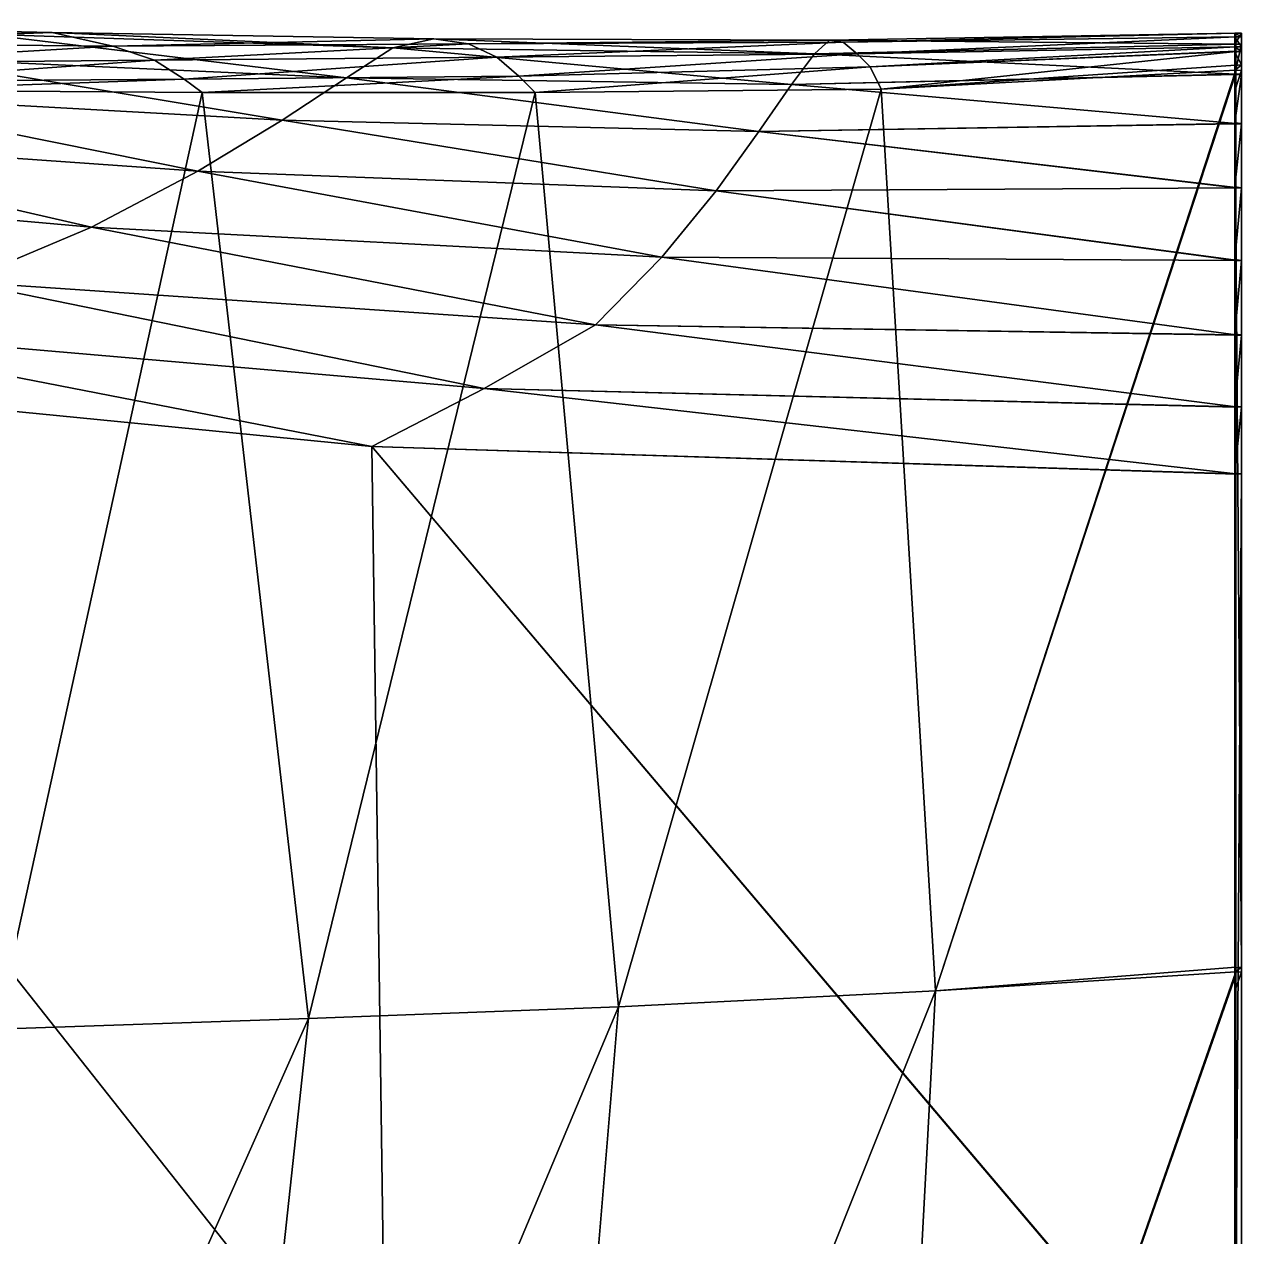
# Model space of a CAD drawing. Extents: x -4 to 137, y -13 to 10.
# Drawn here: x 64.485 to 66.351, y -10.704 to -8.846 of the extents above; entities that cross this region are included whole.
import ezdxf

# ---------------------------------------------------------------- set-up
doc = ezdxf.new("R2010")
doc.units = 0
doc.header["$MEASUREMENT"] = 0

msp = doc.modelspace()

# ---------------------------------------------------------------- linework, layer by layer
for points in [[(63.962677, -8.846124, -17.48177), (64.084503, -8.874365, -17.972536), (64.527184, -8.85886, -17.377697)], [(64.527184, -8.85886, -17.377697), (64.422913, -8.860927, -16.796936), (63.962677, -8.846124, -17.48177)], [(64.620522, -8.879392, -17.867588), (64.527184, -8.85886, -17.377697), (64.084503, -8.874365, -17.972536)], [(64.309303, -8.898177, -16.118095), (64.422913, -8.860927, -16.796936), (64.978691, -8.927988, -15.9831)], [(64.422913, -8.860927, -16.796936), (64.527184, -8.85886, -17.377697), (65.049568, -8.881968, -16.638134)], [(65.049568, -8.881968, -16.638134), (64.978691, -8.927988, -15.9831), (64.422913, -8.860927, -16.796936)], [(64.527184, -8.85886, -17.377697), (64.620522, -8.879392, -17.867588), (65.112366, -8.868238, -17.229128)], [(65.112366, -8.868238, -17.229128), (65.049568, -8.881968, -16.638134), (64.527184, -8.85886, -17.377697)], [(65.71904, -8.870343, -17.020037), (66.341553, -8.859569, -16.730911), (66.341553, -8.859554, -16.728636)], [(65.71904, -8.870343, -17.020037), (66.341553, -8.859554, -16.728636), (66.341553, -8.876599, -16.223398)], [(65.71904, -8.870343, -17.020037), (65.739983, -8.873199, -17.543077), (66.341553, -8.859569, -16.730911)], [(66.341553, -8.859577, -16.732281), (66.341553, -8.859569, -16.730911), (65.739983, -8.873199, -17.543077)], [(65.739983, -8.873199, -17.543077), (66.341553, -8.865142, -17.202311), (66.341553, -8.859577, -16.732281)], [(66.350624, -8.876615, -16.221416), (66.340225, -8.87651, -16.234724), (66.350624, -8.859528, -16.727911)], [(66.340225, -8.859708, -16.732779), (66.350624, -8.859528, -16.727911), (66.340225, -8.87651, -16.234724)], [(66.340225, -8.859708, -16.732779), (66.340225, -8.859722, -16.735022), (66.350624, -8.859528, -16.727911)], [(66.350624, -8.859542, -16.730192), (66.350624, -8.859528, -16.727911), (66.340225, -8.859722, -16.735022)], [(66.350624, -8.859542, -16.730192), (66.340225, -8.859722, -16.735022), (66.340225, -8.859777, -16.744207)], [(66.350624, -8.859542, -16.730192), (66.340225, -8.859777, -16.744207), (66.350624, -8.865121, -17.201433)], [(66.340225, -8.859708, -16.732779), (66.340225, -8.87651, -16.234724), (66.340225, -8.859722, -16.735022)], [(66.340225, -8.859777, -16.744207), (66.340225, -8.859722, -16.735022), (66.340225, -8.865668, -17.217546)], [(66.340225, -8.859722, -16.735022), (66.340225, -11.044597, -12.943028), (66.340225, -8.865668, -17.217546)], [(66.340225, -8.87651, -16.234724), (66.340225, -8.876851, -16.22485), (66.340225, -8.859722, -16.735022)], [(66.340225, -9.431291, -13.569491), (66.340225, -11.044597, -12.943028), (66.340225, -8.859722, -16.735022)], [(66.340225, -8.876851, -16.22485), (66.340225, -8.922178, -15.708261), (66.340225, -8.859722, -16.735022)], [(66.340225, -9.32088, -13.899688), (66.340225, -9.431291, -13.569491), (66.340225, -8.859722, -16.735022)], [(66.340225, -8.922178, -15.708261), (66.340225, -9.32088, -13.899688), (66.340225, -8.859722, -16.735022)], [(66.340225, -8.86526, -17.207323), (66.340225, -8.859777, -16.744207), (66.340225, -8.865341, -17.20933)], [(66.340225, -8.865341, -17.20933), (66.340225, -8.859777, -16.744207), (66.340225, -8.865668, -17.217546)], [(66.340225, -8.86526, -17.207323), (66.350624, -8.865121, -17.201433), (66.340225, -8.859777, -16.744207)], [(66.341553, -8.859569, -16.730911), (66.341553, -8.859577, -16.732281), (66.341553, -8.859554, -16.728636)], [(66.341553, -8.876599, -16.223398), (66.341553, -8.859554, -16.728636), (66.341553, -8.87665, -16.221928)], [(66.341553, -8.859554, -16.728636), (66.341553, -8.859577, -16.732281), (66.341553, -8.87665, -16.221928)], [(66.341553, -8.865142, -17.202311), (66.341553, -8.865224, -17.204348), (66.341553, -8.859577, -16.732281)], [(66.341553, -8.865224, -17.204348), (66.341553, -12.080575, -18.103794), (66.341553, -8.859577, -16.732281)], [(66.341553, -8.859577, -16.732281), (66.341553, -12.080575, -18.103794), (66.341553, -8.998014, -15.183208)], [(66.341553, -8.87665, -16.221928), (66.341553, -8.859577, -16.732281), (66.341553, -8.998014, -15.183208)], [(66.350624, -8.859528, -16.727911), (66.350624, -8.859542, -16.730192), (66.350624, -8.876615, -16.221416)], [(66.350624, -8.865121, -17.201433), (66.350624, -8.865203, -17.203474), (66.350624, -8.859542, -16.730192)], [(66.350624, -8.876615, -16.221416), (66.350624, -8.859542, -16.730192), (66.350624, -8.922682, -15.69639)], [(66.350624, -8.865203, -17.203474), (66.350624, -8.88054, -17.671953), (66.350624, -8.859542, -16.730192)], [(66.350624, -8.88054, -17.671953), (66.350624, -8.916182, -18.635817), (66.350624, -8.859542, -16.730192)], [(66.350624, -8.922682, -15.69639), (66.350624, -8.859542, -16.730192), (66.350624, -9.096654, -14.702078)], [(66.350624, -8.859542, -16.730192), (66.350624, -8.916182, -18.635817), (66.350624, -9.096654, -14.702078)], [(64.084503, -8.874365, -17.972536), (64.178207, -8.905738, -18.416536), (64.620522, -8.879392, -17.867588)], [(64.684319, -8.901192, -18.342812), (64.620522, -8.879392, -17.867588), (64.178207, -8.905738, -18.416536)], [(65.165382, -8.876175, -17.754662), (65.112366, -8.868238, -17.229128), (64.620522, -8.879392, -17.867588)], [(64.620522, -8.879392, -17.867588), (64.684319, -8.901192, -18.342812), (65.165382, -8.876175, -17.754662)], [(65.209068, -8.896419, -18.214418), (65.165382, -8.876175, -17.754662), (64.684319, -8.901192, -18.342812)], [(65.049568, -8.881968, -16.638134), (65.112366, -8.868238, -17.229128), (65.696068, -8.891324, -16.434998)], [(65.112366, -8.868238, -17.229128), (65.165382, -8.876175, -17.754662), (65.71904, -8.870343, -17.020037)], [(65.71904, -8.870343, -17.020037), (65.696068, -8.891324, -16.434998), (65.112366, -8.868238, -17.229128)], [(65.739983, -8.873199, -17.543077), (65.71904, -8.870343, -17.020037), (65.165382, -8.876175, -17.754662)], [(65.165382, -8.876175, -17.754662), (65.209068, -8.896419, -18.214418), (65.739983, -8.873199, -17.543077)], [(65.761307, -8.891258, -17.990812), (65.739983, -8.873199, -17.543077), (65.209068, -8.896419, -18.214418)], [(65.696068, -8.891324, -16.434998), (65.71904, -8.870343, -17.020037), (66.341553, -8.87665, -16.221928)], [(65.696068, -8.891324, -16.434998), (66.341553, -8.87665, -16.221928), (66.341553, -8.876734, -16.219481)], [(65.696068, -8.891324, -16.434998), (66.341553, -8.876734, -16.219481), (66.341553, -8.922606, -15.698158)], [(66.341553, -8.876599, -16.223398), (66.341553, -8.87665, -16.221928), (65.71904, -8.870343, -17.020037)], [(65.739983, -8.873199, -17.543077), (66.341553, -8.865224, -17.204348), (66.341553, -8.865142, -17.202311)], [(65.739983, -8.873199, -17.543077), (65.761307, -8.891258, -17.990812), (66.341553, -8.865224, -17.204348)], [(66.341553, -8.865273, -17.205572), (66.341553, -8.865224, -17.204348), (65.761307, -8.891258, -17.990812)], [(65.761307, -8.891258, -17.990812), (66.341553, -8.880475, -17.670673), (66.341553, -8.865273, -17.205572)], [(65.761307, -8.891258, -17.990812), (66.341553, -8.880569, -17.672802), (66.341553, -8.880475, -17.670673)], [(65.761307, -8.891258, -17.990812), (65.780975, -8.911258, -18.444868), (66.341553, -8.880569, -17.672802)], [(66.341553, -8.880625, -17.674084), (66.341553, -8.880569, -17.672802), (65.780975, -8.911258, -18.444868)], [(65.780975, -8.911258, -18.444868), (66.341553, -8.887381, -18.224955), (66.341553, -8.880625, -17.674084)], [(66.340225, -8.86526, -17.207323), (66.340225, -8.865341, -17.20933), (66.350624, -8.865121, -17.201433)], [(66.350624, -8.865203, -17.203474), (66.350624, -8.865121, -17.201433), (66.340225, -8.865341, -17.20933)], [(66.350624, -8.865203, -17.203474), (66.340225, -8.865341, -17.20933), (66.340225, -8.865668, -17.217546)], [(66.350624, -8.865203, -17.203474), (66.340225, -8.865668, -17.217546), (66.350624, -8.880446, -17.669819)], [(66.340225, -8.88064, -17.675556), (66.340225, -8.865668, -17.217546), (66.340225, -8.880732, -17.677652)], [(66.340225, -8.880732, -17.677652), (66.340225, -8.865668, -17.217546), (66.340225, -8.881108, -17.686251)], [(66.340225, -8.881108, -17.686251), (66.340225, -8.865668, -17.217546), (66.340225, -12.080688, -18.106169)], [(66.340225, -8.865668, -17.217546), (66.340225, -11.044597, -12.943028), (66.340225, -12.080688, -18.106169)], [(66.340225, -8.88064, -17.675556), (66.350624, -8.880446, -17.669819), (66.340225, -8.865668, -17.217546)], [(66.350624, -8.876615, -16.221416), (66.340225, -8.876851, -16.22485), (66.340225, -8.87651, -16.234724)], [(66.350624, -8.876615, -16.221416), (66.350624, -8.876698, -16.218962), (66.340225, -8.876851, -16.22485)], [(66.350624, -8.922682, -15.69639), (66.340225, -8.922178, -15.708261), (66.350624, -8.876698, -16.218962)], [(66.340225, -8.876933, -16.222433), (66.350624, -8.876698, -16.218962), (66.340225, -8.922178, -15.708261)], [(66.340225, -8.876933, -16.222433), (66.340225, -8.876851, -16.22485), (66.350624, -8.876698, -16.218962)], [(66.340225, -8.876933, -16.222433), (66.340225, -8.922178, -15.708261), (66.340225, -8.876851, -16.22485)], [(66.340225, -8.88064, -17.675556), (66.340225, -8.880732, -17.677652), (66.350624, -8.880446, -17.669819)], [(66.350624, -8.88054, -17.671953), (66.350624, -8.880446, -17.669819), (66.340225, -8.880732, -17.677652)], [(66.350624, -8.88054, -17.671953), (66.340225, -8.880732, -17.677652), (66.340225, -8.881108, -17.686251)], [(66.350624, -8.88054, -17.671953), (66.340225, -8.881108, -17.686251), (66.350624, -8.887315, -18.224348)], [(66.340225, -8.887757, -18.228428), (66.340225, -8.881108, -17.686251), (66.340225, -8.887919, -18.229855)], [(66.340225, -8.887919, -18.229855), (66.340225, -8.881108, -17.686251), (66.340225, -12.080688, -18.106169)], [(66.340225, -8.887757, -18.228428), (66.350624, -8.887315, -18.224348), (66.340225, -8.881108, -17.686251)], [(66.341553, -8.865273, -17.205572), (66.341553, -12.080575, -18.103794), (66.341553, -8.865224, -17.204348)], [(66.341553, -8.880475, -17.670673), (66.341553, -8.880625, -17.674084), (66.341553, -8.865273, -17.205572)], [(66.341553, -8.880625, -17.674084), (66.341553, -12.080575, -18.103794), (66.341553, -8.865273, -17.205572)], [(66.341553, -8.876734, -16.219481), (66.341553, -8.87665, -16.221928), (66.341553, -8.922606, -15.698158)], [(66.341553, -8.922606, -15.698158), (66.341553, -8.87665, -16.221928), (66.341553, -8.998014, -15.183208)], [(66.341553, -8.880569, -17.672802), (66.341553, -8.880625, -17.674084), (66.341553, -8.880475, -17.670673)], [(66.341553, -8.887381, -18.224955), (66.341553, -8.887645, -18.227276), (66.341553, -8.880625, -17.674084)], [(66.341553, -8.887645, -18.227276), (66.341553, -12.080575, -18.103794), (66.341553, -8.880625, -17.674084)], [(66.350624, -8.880446, -17.669819), (66.350624, -8.88054, -17.671953), (66.350624, -8.865203, -17.203474)], [(66.350624, -8.876698, -16.218962), (66.350624, -8.876615, -16.221416), (66.350624, -8.922682, -15.69639)], [(66.350624, -8.887315, -18.224348), (66.350624, -8.88748, -18.225801), (66.350624, -8.88054, -17.671953)], [(66.350624, -8.88748, -18.225801), (66.350624, -8.916182, -18.635817), (66.350624, -8.88054, -17.671953)], [(64.164299, -8.953384, -15.437131), (64.309303, -8.898177, -16.118095), (64.88018, -8.992793, -15.353385)], [(64.978691, -8.927988, -15.9831), (64.88018, -8.992793, -15.353385), (64.309303, -8.898177, -16.118095)], [(64.684319, -8.901192, -18.342812), (64.729568, -8.930197, -18.775002), (65.209068, -8.896419, -18.214418)], [(65.24292, -8.925678, -18.620602), (65.209068, -8.896419, -18.214418), (64.729568, -8.930197, -18.775002)], [(64.978691, -8.927988, -15.9831), (65.049568, -8.881968, -16.638134), (65.660515, -8.938551, -15.842288)], [(65.696068, -8.891324, -16.434998), (65.660515, -8.938551, -15.842288), (65.049568, -8.881968, -16.638134)], [(65.209068, -8.896419, -18.214418), (65.24292, -8.925678, -18.620602), (65.761307, -8.891258, -17.990812)], [(65.780975, -8.911258, -18.444868), (65.761307, -8.891258, -17.990812), (65.24292, -8.925678, -18.620602)], [(65.660515, -8.938551, -15.842288), (65.696068, -8.891324, -16.434998), (66.341553, -8.922718, -15.696721)], [(66.341553, -8.922606, -15.698158), (66.341553, -8.922718, -15.696721), (65.696068, -8.891324, -16.434998)], [(65.780975, -8.911258, -18.444868), (66.341553, -8.887546, -18.226404), (66.341553, -8.887381, -18.224955)], [(65.780975, -8.911258, -18.444868), (65.798279, -8.945341, -18.744751), (66.341553, -8.887546, -18.226404)], [(66.341553, -8.887645, -18.227276), (66.341553, -8.887546, -18.226404), (65.798279, -8.945341, -18.744751)], [(65.798279, -8.945341, -18.744751), (66.341553, -8.908535, -18.631517), (66.341553, -8.887645, -18.227276)], [(66.340225, -8.887757, -18.228428), (66.340225, -8.887919, -18.229855), (66.350624, -8.887315, -18.224348)], [(66.350624, -8.88748, -18.225801), (66.350624, -8.887315, -18.224348), (66.340225, -8.887919, -18.229855)], [(66.350624, -8.88748, -18.225801), (66.340225, -8.887919, -18.229855), (66.340225, -8.888584, -18.235706)], [(66.350624, -8.88748, -18.225801), (66.340225, -8.888584, -18.235706), (66.350624, -8.90843, -18.631195)], [(66.340225, -8.888584, -18.235706), (66.340225, -8.887919, -18.229855), (66.340225, -8.94796, -18.656513)], [(66.340225, -8.94796, -18.656513), (66.340225, -8.887919, -18.229855), (66.340225, -12.080688, -18.106169)], [(66.340225, -8.909135, -18.633362), (66.340225, -8.888584, -18.235706), (66.340225, -8.916739, -18.637896)], [(66.340225, -8.916739, -18.637896), (66.340225, -8.888584, -18.235706), (66.340225, -8.94796, -18.656513)], [(66.340225, -8.909135, -18.633362), (66.350624, -8.90843, -18.631195), (66.340225, -8.888584, -18.235706)], [(66.341553, -8.887546, -18.226404), (66.341553, -8.887645, -18.227276), (66.341553, -8.887381, -18.224955)], [(66.341553, -8.908535, -18.631517), (66.341553, -8.916265, -18.636126), (66.341553, -8.887645, -18.227276)], [(66.341553, -8.916265, -18.636126), (66.341553, -8.920916, -18.638899), (66.341553, -8.887645, -18.227276)], [(66.341553, -8.920916, -18.638899), (66.341553, -10.302974, -19.498947), (66.341553, -8.887645, -18.227276)], [(66.341553, -10.302974, -19.498947), (66.341553, -12.080575, -18.103794), (66.341553, -8.887645, -18.227276)], [(66.350624, -8.90843, -18.631195), (66.350624, -8.916182, -18.635817), (66.350624, -8.88748, -18.225801)], [(64.178207, -8.905738, -18.416536), (64.227882, -8.933625, -18.877565), (64.684319, -8.901192, -18.342812)], [(64.729568, -8.930197, -18.775002), (64.684319, -8.901192, -18.342812), (64.227882, -8.933625, -18.877565)], [(65.24292, -8.925678, -18.620602), (65.267937, -8.950563, -18.981403), (65.780975, -8.911258, -18.444868)], [(65.798279, -8.945341, -18.744751), (65.780975, -8.911258, -18.444868), (65.267937, -8.950563, -18.981403)], [(65.798279, -8.945341, -18.744751), (66.341553, -8.916265, -18.636126), (66.341553, -8.908535, -18.631517)], [(65.798279, -8.945341, -18.744751), (65.881279, -10.3275, -19.554956), (66.341553, -8.916265, -18.636126)], [(66.341553, -8.920916, -18.638899), (66.341553, -8.916265, -18.636126), (65.881279, -10.3275, -19.554956)], [(66.340225, -8.909135, -18.633362), (66.340225, -8.916739, -18.637896), (66.350624, -8.90843, -18.631195)], [(66.350624, -8.916182, -18.635817), (66.350624, -8.90843, -18.631195), (66.340225, -8.916739, -18.637896)], [(66.350624, -8.916182, -18.635817), (66.340225, -8.916739, -18.637896), (66.340225, -8.94796, -18.656513)], [(66.350624, -8.916182, -18.635817), (66.340225, -8.94796, -18.656513), (66.350624, -10.291343, -19.501982)], [(66.350624, -10.291343, -19.501982), (66.350624, -10.29855, -19.499969), (66.350624, -8.916182, -18.635817)], [(66.350624, -10.29855, -19.499969), (66.350624, -11.823036, -19.104584), (66.350624, -8.916182, -18.635817)], [(66.350624, -11.823036, -19.104584), (66.350624, -12.081134, -18.100935), (66.350624, -8.916182, -18.635817)], [(66.350624, -8.916182, -18.635817), (66.350624, -9.535263, -13.277657), (66.350624, -9.096654, -14.702078)], [(66.350624, -12.081134, -18.100935), (66.350624, -12.325748, -17.131685), (66.350624, -8.916182, -18.635817)], [(66.350624, -12.325748, -17.131685), (66.350624, -12.502791, -16.111385), (66.350624, -8.916182, -18.635817)], [(66.350624, -12.502791, -16.111385), (66.350624, -9.535263, -13.277657), (66.350624, -8.916182, -18.635817)], [(64.227882, -8.933625, -18.877565), (64.248756, -8.947136, -19.316954), (64.729568, -8.930197, -18.775002)], [(64.757309, -8.950516, -19.168377), (64.729568, -8.930197, -18.775002), (64.248756, -8.947136, -19.316954)], [(64.729568, -8.930197, -18.775002), (64.757309, -8.950516, -19.168377), (65.24292, -8.925678, -18.620602)], [(65.267937, -8.950563, -18.981403), (65.24292, -8.925678, -18.620602), (64.757309, -8.950516, -19.168377)], [(64.88018, -8.992793, -15.353385), (64.978691, -8.927988, -15.9831), (65.610641, -9.010441, -15.268272)], [(65.660515, -8.938551, -15.842288), (65.610641, -9.010441, -15.268272), (64.978691, -8.927988, -15.9831)], [(65.660515, -8.938551, -15.842288), (66.341553, -8.922718, -15.696721), (66.341553, -8.922902, -15.694328)], [(65.660515, -8.938551, -15.842288), (66.341553, -8.922902, -15.694328), (66.341553, -8.998014, -15.183208)], [(65.881279, -10.3275, -19.554956), (66.341553, -10.291464, -19.502159), (66.341553, -8.920916, -18.638899)], [(66.340225, -8.922924, -15.698613), (66.340225, -8.923106, -15.696252), (66.340225, -8.922178, -15.708261)], [(66.340225, -8.923106, -15.696252), (66.340225, -8.997242, -15.191772), (66.340225, -8.922178, -15.708261)], [(66.340225, -8.997242, -15.191772), (66.340225, -9.09543, -14.710116), (66.340225, -8.922178, -15.708261)], [(66.340225, -9.09543, -14.710116), (66.340225, -9.206592, -14.278307), (66.340225, -8.922178, -15.708261)], [(66.340225, -9.206592, -14.278307), (66.340225, -9.32088, -13.899688), (66.340225, -8.922178, -15.708261)], [(66.350624, -8.922682, -15.69639), (66.340225, -8.922924, -15.698613), (66.340225, -8.922178, -15.708261)], [(66.350624, -8.922682, -15.69639), (66.350624, -8.922867, -15.693993), (66.340225, -8.922924, -15.698613)], [(66.350624, -8.99815, -15.181709), (66.340225, -8.997242, -15.191772), (66.350624, -8.922867, -15.693993)], [(66.340225, -8.923106, -15.696252), (66.350624, -8.922867, -15.693993), (66.340225, -8.997242, -15.191772)], [(66.340225, -8.923106, -15.696252), (66.340225, -8.922924, -15.698613), (66.350624, -8.922867, -15.693993)], [(66.341553, -10.291464, -19.502159), (66.341553, -10.302974, -19.498947), (66.341553, -8.920916, -18.638899)], [(66.341553, -8.922718, -15.696721), (66.341553, -8.922606, -15.698158), (66.341553, -8.998014, -15.183208)], [(66.341553, -8.922902, -15.694328), (66.341553, -8.922718, -15.696721), (66.341553, -8.998014, -15.183208)], [(66.350624, -8.922867, -15.693993), (66.350624, -8.922682, -15.69639), (66.350624, -8.99815, -15.181709)], [(66.350624, -8.99815, -15.181709), (66.350624, -8.922682, -15.69639), (66.350624, -9.096654, -14.702078)], [(63.974831, -9.016362, -14.812822), (64.164299, -8.953384, -15.437131), (64.750816, -9.07137, -14.773255)], [(64.88018, -8.992793, -15.353385), (64.750816, -9.07137, -14.773255), (64.164299, -8.953384, -15.437131)], [(64.248756, -8.947136, -19.316954), (64.442322, -10.386638, -19.849195), (64.757309, -8.950516, -19.168377)], [(64.920479, -10.370194, -19.761683), (64.757309, -8.950516, -19.168377), (64.442322, -10.386638, -19.849195)], [(64.757309, -8.950516, -19.168377), (64.920479, -10.370194, -19.761683), (65.267937, -8.950563, -18.981403)], [(65.395523, -10.352181, -19.651873), (65.267937, -8.950563, -18.981403), (64.920479, -10.370194, -19.761683)], [(65.267937, -8.950563, -18.981403), (65.395523, -10.352181, -19.651873), (65.798279, -8.945341, -18.744751)], [(65.881279, -10.3275, -19.554956), (65.798279, -8.945341, -18.744751), (65.395523, -10.352181, -19.651873)], [(65.610641, -9.010441, -15.268272), (65.660515, -8.938551, -15.842288), (66.341553, -8.998176, -15.181892)], [(66.341553, -8.998014, -15.183208), (66.341553, -8.998176, -15.181892), (65.660515, -8.938551, -15.842288)], [(66.340225, -10.292157, -19.503174), (66.340225, -8.94796, -18.656513), (66.340225, -10.299202, -19.501207)], [(66.340225, -10.299202, -19.501207), (66.340225, -8.94796, -18.656513), (66.340225, -10.328254, -19.493099)], [(66.340225, -10.328254, -19.493099), (66.340225, -8.94796, -18.656513), (66.340225, -11.825282, -19.099537)], [(66.340225, -11.825282, -19.099537), (66.340225, -8.94796, -18.656513), (66.340225, -12.080688, -18.106169)], [(66.340225, -10.292157, -19.503174), (66.350624, -10.291343, -19.501982), (66.340225, -8.94796, -18.656513)], [(64.750816, -9.07137, -14.773255), (64.88018, -8.992793, -15.353385), (65.544937, -9.101477, -14.736476)], [(65.610641, -9.010441, -15.268272), (65.544937, -9.101477, -14.736476), (64.88018, -8.992793, -15.353385)], [(65.544937, -9.101477, -14.736476), (65.610641, -9.010441, -15.268272), (66.341553, -9.096663, -14.702145)], [(65.610641, -9.010441, -15.268272), (66.341553, -8.998176, -15.181892), (66.341553, -8.998445, -15.179701)], [(65.610641, -9.010441, -15.268272), (66.341553, -8.998445, -15.179701), (66.341553, -9.096472, -14.703276)], [(66.341553, -9.096472, -14.703276), (66.341553, -9.096663, -14.702145), (65.610641, -9.010441, -15.268272)], [(66.340225, -8.998324, -15.182939), (66.340225, -9.09543, -14.710116), (66.340225, -8.997242, -15.191772)], [(66.350624, -8.99815, -15.181709), (66.340225, -8.998324, -15.182939), (66.340225, -8.997242, -15.191772)], [(66.350624, -8.99815, -15.181709), (66.350624, -8.998419, -15.179513), (66.340225, -8.998324, -15.182939)], [(66.340225, -8.99859, -15.180773), (66.340225, -9.09543, -14.710116), (66.340225, -8.998324, -15.182939)], [(66.340225, -8.99859, -15.180773), (66.340225, -8.998324, -15.182939), (66.350624, -8.998419, -15.179513)], [(66.350624, -9.096654, -14.702078), (66.340225, -9.09543, -14.710116), (66.350624, -8.998419, -15.179513)], [(66.340225, -8.99859, -15.180773), (66.350624, -8.998419, -15.179513), (66.340225, -9.09543, -14.710116)], [(66.341553, -8.998176, -15.181892), (66.341553, -8.998014, -15.183208), (66.341553, -9.096472, -14.703276)], [(66.341553, -8.998014, -15.183208), (66.341553, -12.080575, -18.103794), (66.341553, -9.096472, -14.703276)], [(66.341553, -8.998445, -15.179701), (66.341553, -8.998176, -15.181892), (66.341553, -9.096472, -14.703276)], [(66.350624, -8.998419, -15.179513), (66.350624, -8.99815, -15.181709), (66.350624, -9.096654, -14.702078)], [(63.737541, -9.081786, -14.259378), (63.974831, -9.016362, -14.812822), (64.587929, -9.15684, -14.255796)], [(64.750816, -9.07137, -14.773255), (64.587929, -9.15684, -14.255796), (63.974831, -9.016362, -14.812822)], [(64.587929, -9.15684, -14.255796), (64.389069, -9.240647, -13.80377), (63.737541, -9.081786, -14.259378)], [(64.587929, -9.15684, -14.255796), (64.750816, -9.07137, -14.773255), (65.461884, -9.20321, -14.260265)], [(65.544937, -9.101477, -14.736476), (65.461884, -9.20321, -14.260265), (64.750816, -9.07137, -14.773255)], [(65.461884, -9.20321, -14.260265), (65.544937, -9.101477, -14.736476), (66.341553, -9.207971, -14.272238)], [(65.544937, -9.101477, -14.736476), (66.341553, -9.096663, -14.702145), (66.341553, -9.096982, -14.700261)], [(65.544937, -9.101477, -14.736476), (66.341553, -9.096982, -14.700261), (66.341553, -9.207772, -14.27316)], [(66.341553, -9.207772, -14.27316), (66.341553, -9.207971, -14.272238), (65.544937, -9.101477, -14.736476)], [(66.340225, -9.096717, -14.702526), (66.340225, -9.206592, -14.278307), (66.340225, -9.09543, -14.710116)], [(66.350624, -9.096654, -14.702078), (66.340225, -9.096717, -14.702526), (66.340225, -9.09543, -14.710116)], [(66.350624, -9.096654, -14.702078), (66.350624, -9.096973, -14.700191), (66.340225, -9.096717, -14.702526)], [(66.340225, -9.097033, -14.700664), (66.340225, -9.206592, -14.278307), (66.340225, -9.096717, -14.702526)], [(66.340225, -9.097033, -14.700664), (66.340225, -9.096717, -14.702526), (66.350624, -9.096973, -14.700191)], [(66.350624, -9.207979, -14.272259), (66.340225, -9.206592, -14.278307), (66.350624, -9.096973, -14.700191)], [(66.340225, -9.097033, -14.700664), (66.350624, -9.096973, -14.700191), (66.340225, -9.206592, -14.278307)], [(66.341553, -9.096663, -14.702145), (66.341553, -9.096472, -14.703276), (66.341553, -9.207772, -14.27316)], [(66.341553, -9.096472, -14.703276), (66.341553, -12.080575, -18.103794), (66.341553, -9.207772, -14.27316)], [(66.341553, -9.096982, -14.700261), (66.341553, -9.096663, -14.702145), (66.341553, -9.207772, -14.27316)], [(66.350624, -9.096973, -14.700191), (66.350624, -9.096654, -14.702078), (66.350624, -9.207979, -14.272259)], [(66.350624, -9.535263, -13.277657), (66.350624, -9.432624, -13.566582), (66.350624, -9.096654, -14.702078)], [(66.350624, -9.096654, -14.702078), (66.350624, -9.432624, -13.566582), (66.350624, -9.322285, -13.895382)], [(66.350624, -9.207979, -14.272259), (66.350624, -9.096654, -14.702078), (66.350624, -9.322285, -13.895382)], [(64.389069, -9.240647, -13.80377), (64.587929, -9.15684, -14.255796), (65.360031, -9.306612, -13.841633)], [(65.461884, -9.20321, -14.260265), (65.360031, -9.306612, -13.841633), (64.587929, -9.15684, -14.255796)], [(65.360031, -9.306612, -13.841633), (65.461884, -9.20321, -14.260265), (66.341553, -9.32226, -13.895296)], [(66.341553, -9.322075, -13.896023), (66.341553, -9.32226, -13.895296), (65.461884, -9.20321, -14.260265)], [(65.461884, -9.20321, -14.260265), (66.341553, -9.207971, -14.272238), (66.341553, -9.208302, -14.270701)], [(65.461884, -9.20321, -14.260265), (66.341553, -9.208302, -14.270701), (66.341553, -9.322075, -13.896023)], [(66.340225, -9.207923, -14.272118), (66.340225, -9.32088, -13.899688), (66.340225, -9.206592, -14.278307)], [(66.350624, -9.207979, -14.272259), (66.340225, -9.207923, -14.272118), (66.340225, -9.206592, -14.278307)], [(66.340225, -9.20825, -14.270597), (66.340225, -9.32088, -13.899688), (66.340225, -9.207923, -14.272118)], [(66.340225, -9.20825, -14.270597), (66.340225, -9.207923, -14.272118), (66.350624, -9.20831, -14.27072)], [(66.350624, -9.207979, -14.272259), (66.350624, -9.20831, -14.27072), (66.340225, -9.207923, -14.272118)], [(66.340225, -9.20825, -14.270597), (66.350624, -9.20831, -14.27072), (66.340225, -9.32088, -13.899688)], [(66.350624, -9.322285, -13.895382), (66.340225, -9.32088, -13.899688), (66.350624, -9.20831, -14.27072)], [(66.341553, -9.207971, -14.272238), (66.341553, -9.207772, -14.27316), (66.341553, -9.322075, -13.896023)], [(66.341553, -9.207772, -14.27316), (66.341553, -12.080575, -18.103794), (66.341553, -9.322075, -13.896023)], [(66.341553, -9.208302, -14.270701), (66.341553, -9.207971, -14.272238), (66.341553, -9.322075, -13.896023)], [(66.350624, -9.20831, -14.27072), (66.350624, -9.207979, -14.272259), (66.350624, -9.322285, -13.895382)], [(64.058846, -9.306516, -13.441383), (64.389069, -9.240647, -13.80377), (65.189728, -9.404119, -13.472326)], [(65.360031, -9.306612, -13.841633), (65.189728, -9.404119, -13.472326), (64.389069, -9.240647, -13.80377)], [(63.727943, -9.366655, -13.13322), (64.058846, -9.306516, -13.441383), (65.017479, -9.493011, -13.16655)], [(65.189728, -9.404119, -13.472326), (65.017479, -9.493011, -13.16655), (64.058846, -9.306516, -13.441383)], [(65.189728, -9.404119, -13.472326), (65.360031, -9.306612, -13.841633), (66.341553, -9.432586, -13.566455)], [(66.341553, -9.432425, -13.567015), (66.341553, -9.432586, -13.566455), (65.360031, -9.306612, -13.841633)], [(65.360031, -9.306612, -13.841633), (66.341553, -9.32226, -13.895296), (66.341553, -9.322569, -13.894085)], [(65.360031, -9.306612, -13.841633), (66.341553, -9.322569, -13.894085), (66.341553, -9.432425, -13.567015)], [(66.340225, -9.322119, -13.894814), (66.340225, -9.431291, -13.569491), (66.340225, -9.32088, -13.899688)], [(66.350624, -9.322285, -13.895382), (66.340225, -9.322119, -13.894814), (66.340225, -9.32088, -13.899688)], [(66.340225, -9.322425, -13.893613), (66.340225, -9.431291, -13.569491), (66.340225, -9.322119, -13.894814)], [(66.340225, -9.322425, -13.893613), (66.340225, -9.322119, -13.894814), (66.350624, -9.322594, -13.894169)], [(66.350624, -9.322285, -13.895382), (66.350624, -9.322594, -13.894169), (66.340225, -9.322119, -13.894814)], [(66.340225, -9.322425, -13.893613), (66.350624, -9.322594, -13.894169), (66.340225, -9.431291, -13.569491)], [(66.350624, -9.432624, -13.566582), (66.340225, -9.431291, -13.569491), (66.350624, -9.322594, -13.894169)], [(66.341553, -9.32226, -13.895296), (66.341553, -9.322075, -13.896023), (66.341553, -9.432425, -13.567015)], [(66.341553, -9.322075, -13.896023), (66.341553, -12.080575, -18.103794), (66.341553, -9.432425, -13.567015)], [(66.341553, -9.322569, -13.894085), (66.341553, -9.32226, -13.895296), (66.341553, -9.432425, -13.567015)], [(66.350624, -9.322285, -13.895382), (66.350624, -9.432624, -13.566582), (66.350624, -9.322594, -13.894169)], [(65.017479, -9.493011, -13.16655), (65.038696, -11.025869, -12.84939), (63.727943, -9.366655, -13.13322)], [(63.768532, -10.941558, -12.84142), (63.727943, -9.366655, -13.13322), (65.038696, -11.025869, -12.84939)], [(65.017479, -9.493011, -13.16655), (65.189728, -9.404119, -13.472326), (66.341553, -9.535213, -13.277527)], [(66.341553, -9.535087, -13.277918), (66.341553, -9.535213, -13.277527), (65.189728, -9.404119, -13.472326)], [(65.189728, -9.404119, -13.472326), (66.341553, -9.432586, -13.566455), (66.341553, -9.432853, -13.565521)], [(65.189728, -9.404119, -13.472326), (66.341553, -9.432853, -13.565521), (66.341553, -9.535087, -13.277918)], [(66.340225, -9.432367, -13.565732), (66.340225, -11.044597, -12.943028), (66.340225, -9.431291, -13.569491)], [(66.350624, -9.432624, -13.566582), (66.340225, -9.432367, -13.565732), (66.340225, -9.431291, -13.569491)], [(66.340225, -9.432632, -13.564805), (66.340225, -9.534081, -13.279411), (66.340225, -9.432367, -13.565732)], [(66.340225, -9.534081, -13.279411), (66.340225, -11.044597, -12.943028), (66.340225, -9.432367, -13.565732)], [(66.340225, -9.432632, -13.564805), (66.340225, -9.432367, -13.565732), (66.350624, -9.432892, -13.565646)], [(66.350624, -9.432624, -13.566582), (66.350624, -9.432892, -13.565646), (66.340225, -9.432367, -13.565732)], [(66.340225, -9.432632, -13.564805), (66.350624, -9.432892, -13.565646), (66.340225, -9.534081, -13.279411)], [(66.350624, -9.535263, -13.277657), (66.340225, -9.534081, -13.279411), (66.350624, -9.432892, -13.565646)], [(66.341553, -9.432586, -13.566455), (66.341553, -9.432425, -13.567015), (66.341553, -9.535087, -13.277918)], [(66.341553, -9.432425, -13.567015), (66.341553, -12.080575, -18.103794), (66.341553, -9.535087, -13.277918)], [(66.341553, -9.432853, -13.565521), (66.341553, -9.432586, -13.566455), (66.341553, -9.535087, -13.277918)], [(66.350624, -9.432892, -13.565646), (66.350624, -9.432624, -13.566582), (66.350624, -9.535263, -13.277657)], [(65.017479, -9.493011, -13.16655), (66.341553, -9.535213, -13.277527), (66.341553, -9.535425, -13.276873)], [(65.038696, -11.025869, -12.84939), (65.017479, -9.493011, -13.16655), (66.341553, -11.056828, -12.941153)], [(66.341553, -11.055037, -12.941525), (66.341553, -11.056828, -12.941153), (65.017479, -9.493011, -13.16655)], [(65.017479, -9.493011, -13.16655), (66.341553, -9.535425, -13.276873), (66.341553, -11.055037, -12.941525)], [(66.340225, -9.534931, -13.276785), (66.340225, -11.044597, -12.943028), (66.340225, -9.534081, -13.279411)], [(66.350624, -9.535263, -13.277657), (66.340225, -9.534931, -13.276785), (66.340225, -9.534081, -13.279411)], [(66.340225, -9.535142, -13.276135), (66.340225, -11.044597, -12.943028), (66.340225, -9.534931, -13.276785)], [(66.340225, -9.535142, -13.276135), (66.340225, -9.534931, -13.276785), (66.350624, -9.535475, -13.277002)], [(66.350624, -9.535263, -13.277657), (66.350624, -9.535475, -13.277002), (66.340225, -9.534931, -13.276785)], [(66.340225, -9.535142, -13.276135), (66.350624, -9.535475, -13.277002), (66.340225, -11.044597, -12.943028)], [(66.350624, -11.056865, -12.941261), (66.340225, -11.044597, -12.943028), (66.350624, -9.535475, -13.277002)], [(66.341553, -9.535213, -13.277527), (66.341553, -9.535087, -13.277918), (66.341553, -11.055037, -12.941525)], [(66.341553, -9.535087, -13.277918), (66.341553, -12.080575, -18.103794), (66.341553, -11.055037, -12.941525)], [(66.341553, -9.535425, -13.276873), (66.341553, -9.535213, -13.277527), (66.341553, -11.055037, -12.941525)], [(66.350624, -9.535475, -13.277002), (66.350624, -9.535263, -13.277657), (66.350624, -11.056865, -12.941261)], [(66.350624, -11.056865, -12.941261), (66.350624, -9.535263, -13.277657), (66.350624, -12.462379, -13.618979)], [(66.350624, -12.462379, -13.618979), (66.350624, -9.535263, -13.277657), (66.350624, -12.498262, -13.924837)], [(66.350624, -12.498262, -13.924837), (66.350624, -9.535263, -13.277657), (66.350624, -12.502791, -16.111385)], [(65.881279, -10.3275, -19.554956), (65.800102, -11.849601, -19.141197), (66.341553, -10.298647, -19.500154)], [(66.341553, -10.302974, -19.498947), (66.341553, -10.298647, -19.500154), (65.800102, -11.849601, -19.141197)], [(65.881279, -10.3275, -19.554956), (66.341553, -10.298647, -19.500154), (66.341553, -10.291464, -19.502159)], [(66.340225, -10.292157, -19.503174), (66.340225, -10.299202, -19.501207), (66.350624, -10.291343, -19.501982)], [(66.350624, -10.29855, -19.499969), (66.350624, -10.291343, -19.501982), (66.340225, -10.299202, -19.501207)], [(66.350624, -10.29855, -19.499969), (66.340225, -10.299202, -19.501207), (66.340225, -10.328254, -19.493099)], [(66.350624, -10.29855, -19.499969), (66.340225, -10.328254, -19.493099), (66.350624, -11.822605, -19.10601)], [(66.341553, -10.298647, -19.500154), (66.341553, -10.302974, -19.498947), (66.341553, -10.291464, -19.502159)], [(66.350624, -11.822605, -19.10601), (66.350624, -11.823036, -19.104584), (66.350624, -10.29855, -19.499969)], [(65.800102, -11.849601, -19.141197), (66.341553, -11.822682, -19.106112), (66.341553, -10.302974, -19.498947)], [(66.341553, -11.822682, -19.106112), (66.341553, -11.823112, -19.104689), (66.341553, -10.302974, -19.498947)], [(66.341553, -11.823112, -19.104689), (66.341553, -12.080575, -18.103794), (66.341553, -10.302974, -19.498947)], [(65.395523, -10.352181, -19.651873), (65.269669, -11.860608, -19.309027), (65.881279, -10.3275, -19.554956)], [(65.800102, -11.849601, -19.141197), (65.881279, -10.3275, -19.554956), (65.269669, -11.860608, -19.309027)], [(66.340225, -11.823122, -19.106684), (66.340225, -10.328254, -19.493099), (66.340225, -11.825282, -19.099537)], [(66.340225, -11.823122, -19.106684), (66.350624, -11.822605, -19.10601), (66.340225, -10.328254, -19.493099)], [(64.920479, -10.370194, -19.761683), (64.7584, -11.869377, -19.49464), (65.395523, -10.352181, -19.651873)], [(65.269669, -11.860608, -19.309027), (65.395523, -10.352181, -19.651873), (64.7584, -11.869377, -19.49464)], [(64.442322, -10.386638, -19.849195), (64.248962, -11.881718, -19.643661), (64.920479, -10.370194, -19.761683)], [(64.7584, -11.869377, -19.49464), (64.920479, -10.370194, -19.761683), (64.248962, -11.881718, -19.643661)]]:
    msp.add_3dface(points)

doc.saveas('drawing.dxf')
